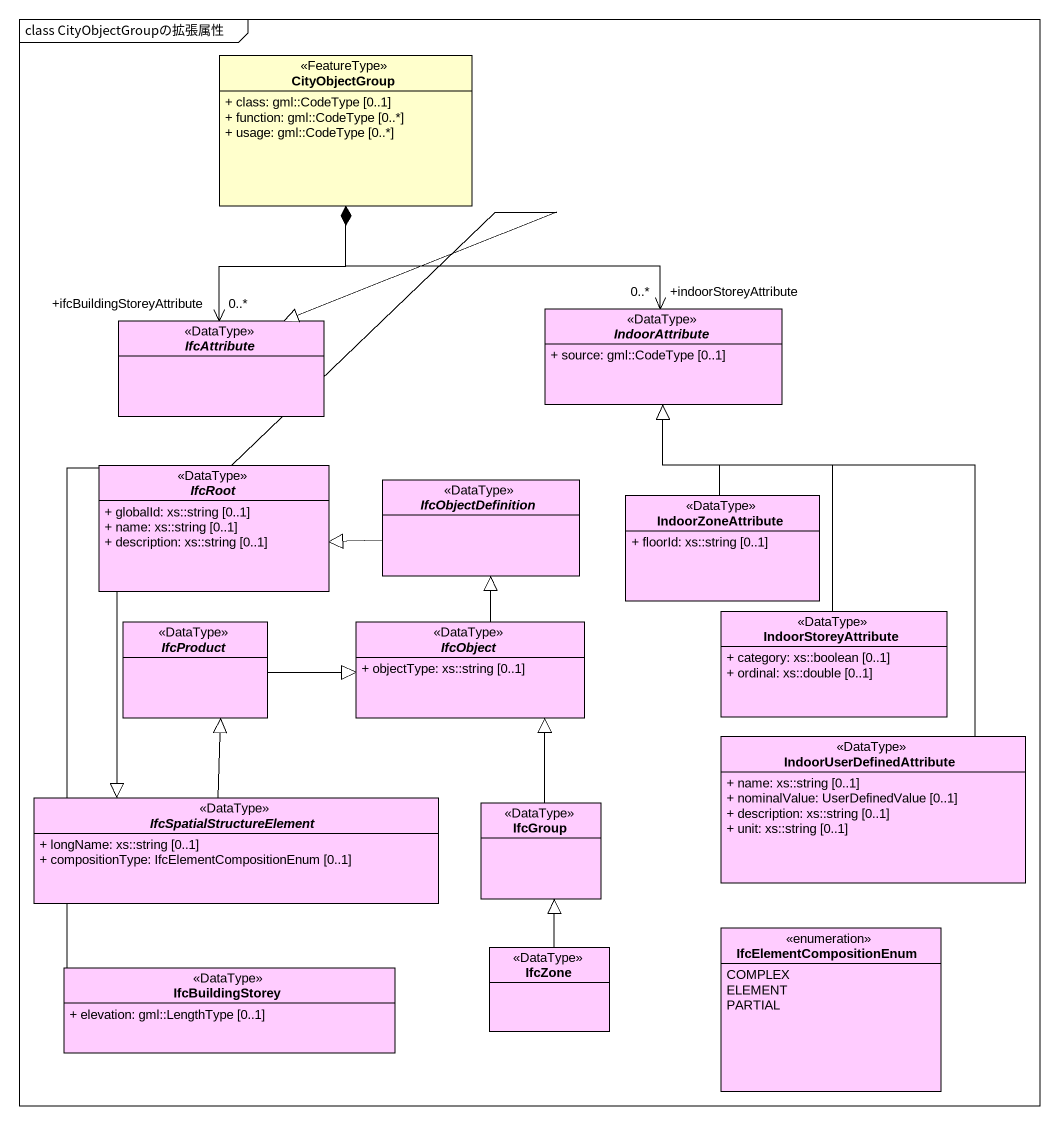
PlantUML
@startuml
mainframe class CityObjectGroupの拡張属性
hide circle
hide empty members
skinparam classAttributeIconSize 0
class CityObjectGroup <<FeatureType>> #FFFFCC {
  + class: gml::CodeType [0..1]
  + function: gml::CodeType [0..*]
  + usage: gml::CodeType [0..*]
}
abstract class IfcAttribute <<DataType>> #FFCCFF
abstract class IndoorAttribute <<DataType>> #FFCCFF {
  + source: gml::CodeType [0..1]
}
abstract class IfcRoot <<DataType>> #FFCCFF {
  + globalId: xs::string [0..1]
  + name: xs::string [0..1]
  + description: xs::string [0..1]
}
abstract class IfcObjectDefinition <<DataType>> #FFCCFF
class IndoorZoneAttribute <<DataType>> #FFCCFF {
  + floorId: xs::string [0..1]
}
abstract class IfcProduct <<DataType>> #FFCCFF
abstract class IfcObject <<DataType>> #FFCCFF {
  + objectType: xs::string [0..1]
}
class IndoorStoreyAttribute <<DataType>> #FFCCFF {
  + category: xs::boolean [0..1]
  + ordinal: xs::double [0..1]
}
class IndoorUserDefinedAttribute <<DataType>> #FFCCFF {
  + name: xs::string [0..1]
  + nominalValue: UserDefinedValue [0..1]
  + description: xs::string [0..1]
  + unit: xs::string [0..1]
}
abstract class IfcSpatialStructureElement <<DataType>> #FFCCFF {
  + longName: xs::string [0..1]
  + compositionType: IfcElementCompositionEnum [0..1]
}
class IfcGroup <<DataType>> #FFCCFF
class IfcZone <<DataType>> #FFCCFF
enum IfcElementCompositionEnum #FFCCFF {
  COMPLEX
  ELEMENT
  PARTIAL
}
class IfcBuildingStorey <<DataType>> #FFCCFF {
  + elevation: gml::LengthType [0..1]
}
IfcAttribute "+ifcBuildingStoreyAttribute\n0..*" <-up-* CityObjectGroup
IndoorAttribute "+indoorStoreyAttribute\n0..*" <-up-* CityObjectGroup
IfcRoot -up-|> IfcAttribute
IfcObjectDefinition -left-|> IfcRoot
IndoorZoneAttribute -up-|> IndoorAttribute
IfcProduct -right-|> IfcObject
IfcObject -up-|> IfcObjectDefinition
IndoorStoreyAttribute -up-|> IndoorAttribute
IndoorUserDefinedAttribute -up-|> IndoorAttribute
IfcSpatialStructureElement -up-|> IfcProduct
IfcGroup -up-|> IfcObject
IfcZone -up-|> IfcGroup
IfcBuildingStorey -up-|> IfcSpatialStructureElement
@enduml
